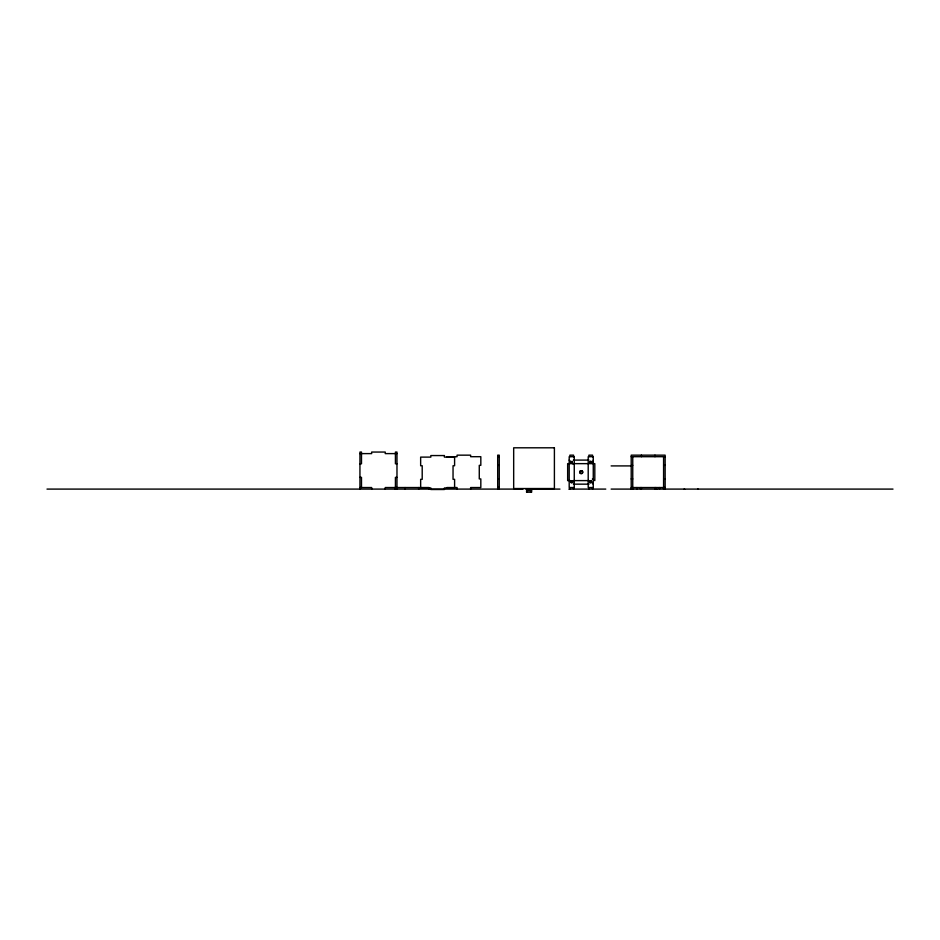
<?xml version="1.0" encoding="UTF-8"?>
<svg xmlns="http://www.w3.org/2000/svg" width="940" height="940" viewBox="0 0 940 940"><rect width="100%" height="100%" fill="white"/><g stroke="black" fill="none" stroke-linecap="round" stroke-linejoin="round"><path stroke-width="1.41" d="M593.269 463.643L593.269 460.095M590.285 482.796L591.648 481.797L590.073 481.304L591.119 481.115L591.671 482.032L591.307 481.221M591.143 481.127L589.932 481.48L590.167 482.714M359.938 453.609L371.664 453.609L371.664 452.058L385.236 452.058L385.236 453.609L396.974 453.609M446.888 456.699L457.063 456.699L457.063 455.16L470.635 455.16L470.635 456.699L480.822 456.699L480.822 465.335L479.271 465.335L479.271 478.918L480.822 478.918L480.822 487.543L470.635 487.543L470.635 489.094M497.695 456.699L499.246 456.699M631.21 456.699L665.144 456.699M573.447 460.095L589.016 460.095M359.938 463.796L361.489 463.796L361.489 452.058L359.938 452.058L359.938 489.094M396.974 463.796L395.423 463.796L395.423 452.058L396.974 452.058L396.974 489.094M497.695 465.335L499.246 465.335M631.21 465.335L632.749 465.335M663.593 465.335L665.144 465.335M611.129 465.911L630.693 465.911M359.938 477.367L361.489 477.367L361.489 487.543M396.974 477.367L395.423 477.367L395.423 487.543M497.695 478.918L499.246 478.918M631.21 478.918L632.749 478.918M663.593 478.918L665.144 478.918M570.51 480.61L567.654 480.61L567.654 463.643L594.809 463.643L594.809 480.61L592.341 479.071M573.365 480.61L589.086 480.61M573.447 484.159L589.016 484.159M359.938 487.543L371.664 487.543L371.664 489.094M446.888 487.543L457.063 487.543L457.063 489.094M497.695 487.543L499.246 487.543M631.21 487.543L665.144 487.543M47 489.094L523.004 489.094M525.824 489.094L559.958 489.094M568.759 489.094L605.771 489.094M611.129 489.094L893 489.094M697.715 489.094L698.338 489.282M684.132 489.094L684.743 489.282M656.132 489.094L656.755 489.282M655.427 489.094L656.05 489.282M569.194 460.095L573.212 464.102M590.25 481.151L593.269 484.159M570.991 482.549C574.798 482.173 570.697 483.148 570.933 482.467M665.144 489.094L665.144 455.16L631.21 455.16L631.21 489.094M663.593 456.699L663.593 489.094M659.527 487.543L659.527 489.094M655.826 487.543L655.826 489.094M654.968 455.16L654.968 456.699M654.968 487.543L654.968 489.094M641.386 455.16L641.386 456.699M641.386 487.543L641.386 489.094M640.528 487.543L640.528 489.094M636.815 487.543L636.815 489.094M632.749 456.699L632.749 489.094M592.588 456.699L592.588 455.16L588.875 455.16L588.875 456.699M592.588 487.543L592.588 489.094M588.875 487.543L588.875 489.094M573.576 456.699L573.576 455.16L569.875 455.16L569.875 456.699M573.576 487.543L573.576 489.094M569.875 487.543L569.875 489.094M530.959 490.645L530.959 492.196M527.246 490.645L527.246 492.196M499.246 489.094L499.246 455.16L497.695 455.16L497.695 489.094M428.852 489.094L428.852 487.543L385.236 487.543L385.236 489.094M418.664 487.543L418.664 489.094M405.093 487.543L405.093 489.094M396.457 487.543L396.457 489.094M394.918 487.543L394.918 489.094M570.792 481.926L571.731 481.033L572.66 481.926L571.731 481.033L572.66 481.868L571.685 481.033L570.792 481.879M589.791 462.233C594.785 464.172 587.124 462.762 590.673 461.352C593.716 462.28 588.217 464.407 590.39 461.411C593.375 461.235 589.803 465.041 589.85 461.951C592.177 461.54 591.601 461.211 589.803 462.151M589.803 481.903L590.026 482.584L589.791 481.973M570.792 462.198C574.34 463.479 571.708 463.702 570.803 462.163C575.174 460.859 569.687 461.505 570.792 462.198M554.4 447.804L513.675 447.804L513.675 488.541L554.4 488.541L554.4 447.804M444.409 455.559L430.837 455.559L430.837 457.11L420.65 457.11L420.65 465.747L422.201 465.747L422.201 479.318L420.65 479.318L420.65 487.954L430.837 487.954L430.837 489.505L444.409 489.505L444.409 487.954L454.596 487.954L454.596 479.318L453.045 479.318L453.045 465.747L454.596 465.747L454.596 457.11L444.409 457.11L444.409 455.559M574.258 456.699L569.194 456.699L569.194 487.543L574.258 487.543L574.258 456.699M593.269 456.699L588.205 456.699L588.205 487.543L593.269 487.543L593.269 456.699M581.989 470.752L580.473 470.752A1.563 1.563 0 0 0 580.027 473.126A1.563 1.563 0 0 0 582.436 473.126A1.563 1.563 0 0 0 581.989 470.752M531.629 490.645L526.564 490.645L526.564 492.196L531.629 492.196L531.629 490.645M580.579 473.255A1.304 1.304 0 0 0 582.542 472.127A1.304 1.304 0 0 0 580.579 470.987A1.304 1.304 0 0 0 580.579 473.255"/></g></svg>
